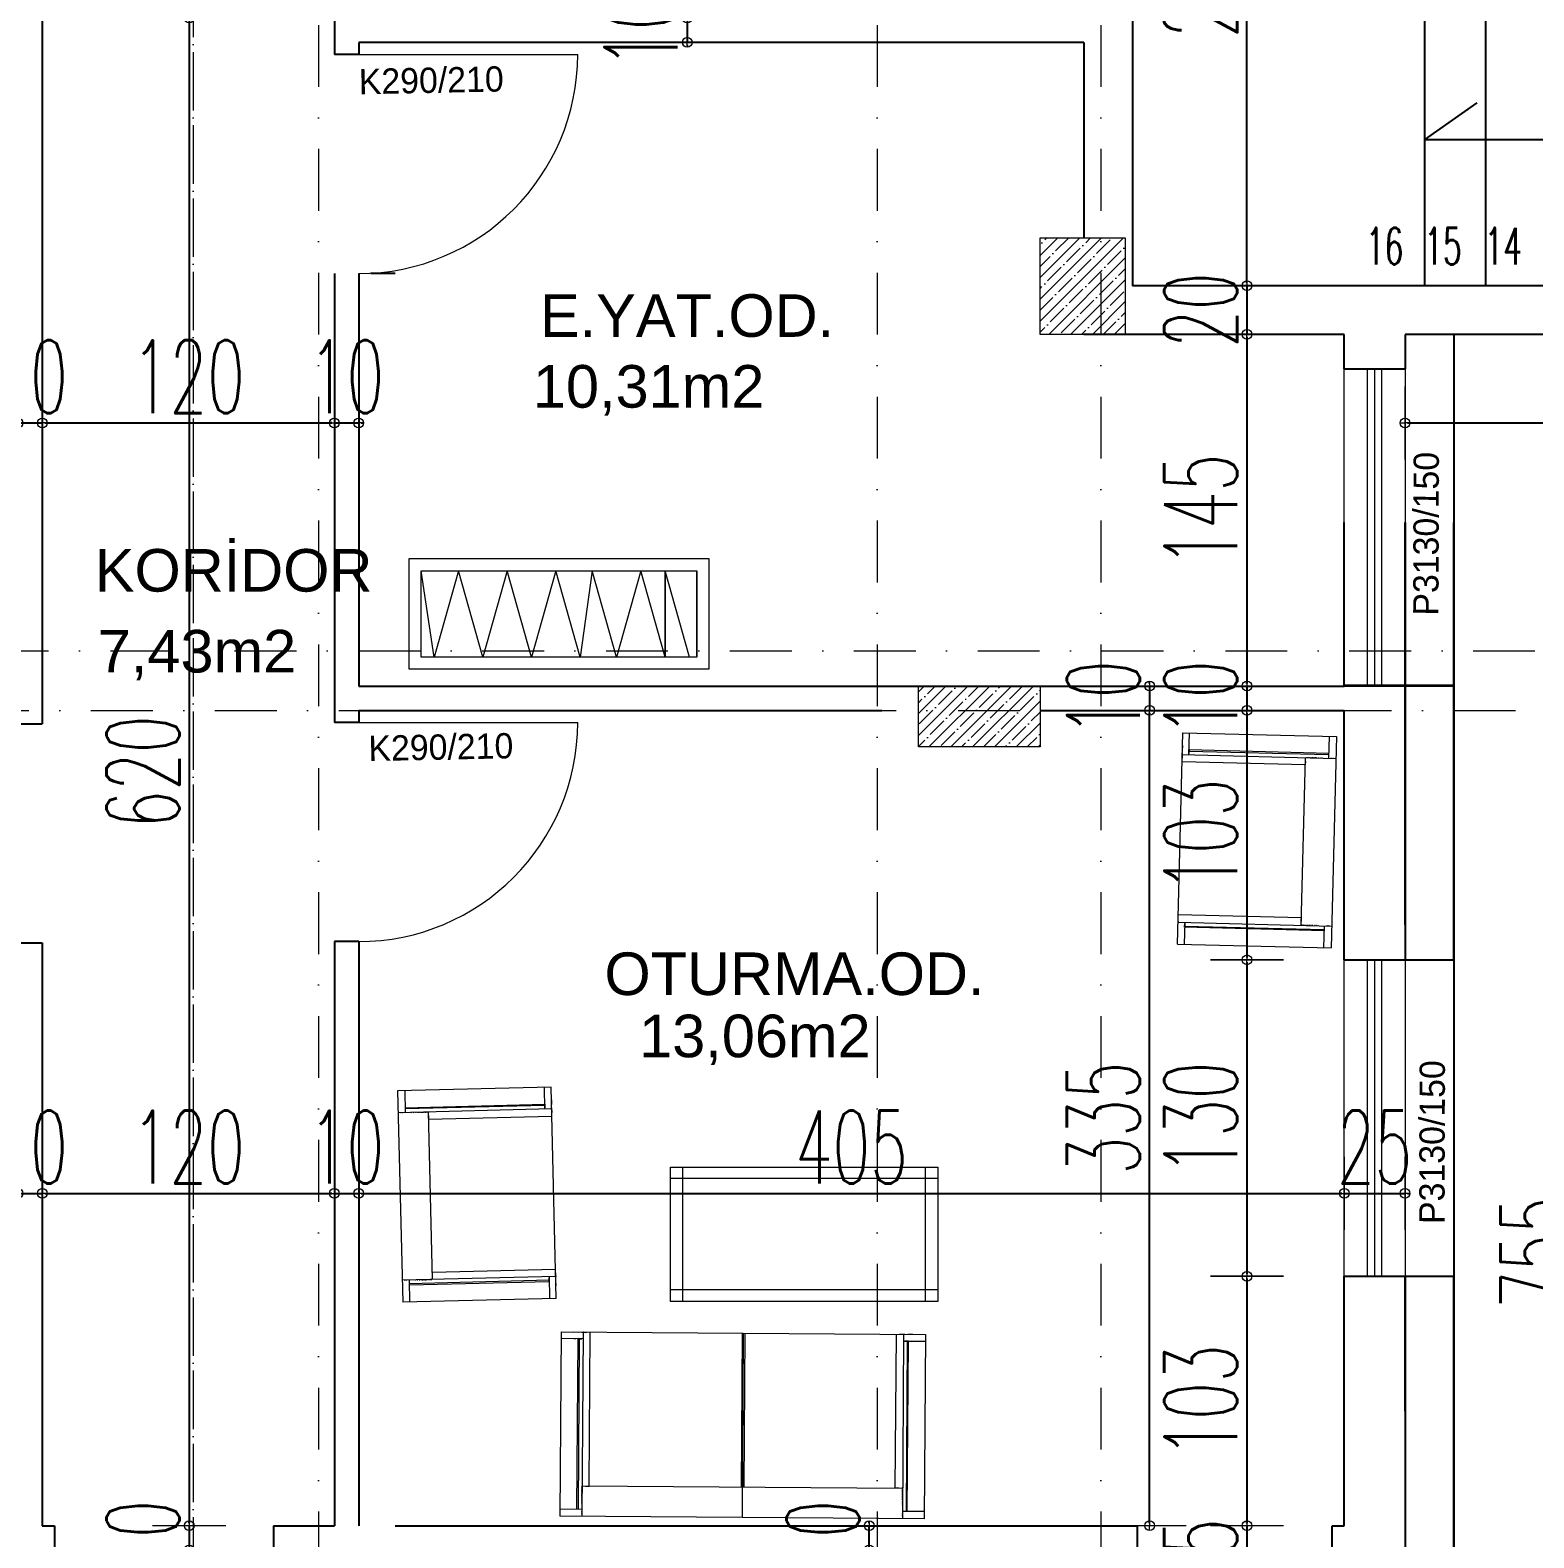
# Model space of a CAD drawing. Header units: millimetres. Extents: x -16104 to 67872, y -88009 to 12107.
# Drawn here: x 30007 to 30625, y 9726 to 10345 of the extents above; entities that cross this region are included whole.
import ezdxf

# ---------------------------------------------------------------- set-up
doc = ezdxf.new("R2010")
doc.units = ezdxf.units.MM
for name, pattern in [('ACAD_ISO04W100', [30, 24, -3, 0, -3]), ('ACAD_ISO07W100', [3, 0, -3]), ('DASHDOTX2', [50.8, 25.4, -12.7, 0, -12.7])]:
    doc.linetypes.add(name, pattern=pattern)
doc.layers.get('0').update_dxf_attribs({"color": 241})
for name, color, linetype, lineweight in [('AKS', 1, 'ACAD_ISO07W100', 5), ('akslar', 144, 'Continuous', 20), ('bacas', 11, 'Continuous', 5), ('duvar', 123, 'Continuous', 25), ('emsal&kolon', 1, 'Continuous', 5), ('kapı', 3, 'Continuous', 5), ('kolon', 1, 'Continuous', 5), ('merdiven', 4, 'Continuous', 25), ('OLCU', 54, 'Continuous', 13), ('pencere', 5, 'Continuous', 5), ('POZ', 36, 'Continuous', 18), ('tefriş', 30, 'Continuous', 5), ('ÖLÇÜ', 252, 'Continuous', 20)]:
    doc.layers.add(name, color=color, linetype=linetype, lineweight=lineweight)
doc.styles.add('DIM', font='Txttw.shx', dxfattribs={"width": 0.6})
doc.styles.add('M2', font='stylu.ttf', dxfattribs={"height": 10})
doc.dimstyles.new('50', dxfattribs={"dimscale": 0, "dimtxt": 30, "dimasz": 1, "dimexe": 0, "dimexo": 2, "dimgap": 4, "dimtad": 1, "dimdec": 0, "dimzin": 0, "dimdsep": 46, "dimtxsty": 'DIM', "dimblk1": 'DOT', "dimblk2": 'DOT', "dimsah": 1, "dimcen": 1.5, "dimdle": 3, "dimse1": 1, "dimse2": 1, "dimclrd": 256, "dimclre": 9, "dimclrt": 256, "dimadec": 0, "dimazin": 0, "dimtfac": 0.24, "dimtdec": 0, "dimtix": 1, "dimtmove": 2, "dimatfit": 3, "dimldrblk": 'DOT', "dimfxl": 0, "dimtolj": 1, "dimtzin": 15, "dimarcsym": 0})

# ---------------------------------------------------------------- blocks, each defined once
blk = doc.blocks.new('NEWBLOCK4')
at = {"layer": 'bacas'}
for p, q in [((-0.8505, 0.5894), (-0.8505, 2.0869)), ((-0.093, 2.0869), (-0.8505, 2.0869)), ((-0.8205, 2.0869), (-0.8205, 1.9969)), ((-0.1205, 1.9969), (-0.1205, 2.0869)), ((-0.093, 2.0869), (-0.093, 0.5894)), ((-0.093, 1.9969), (-0.8505, 1.9969)), ((-0.8405, 1.9969), (-0.838, 1.9969)), ((-0.833, 1.9969), (-0.8305, 1.9969)), ((-0.8205, 2.0169), (-0.1205, 2.0169)), ((-0.1205, 2.0119), (-0.8205, 2.0119)), ((-0.7955, 1.9969), (-0.793, 1.9969)), ((-0.788, 1.9969), (-0.7855, 1.9969)), ((-0.7805, 1.9969), (-0.778, 1.9969)), ((-0.773, 1.9969), (-0.7705, 1.9969)), ((-0.768, 1.9969), (-0.763, 1.9969)), ((-0.7605, 1.9969), (-0.758, 1.9969)), ((-0.7555, 1.9969), (-0.753, 1.9969)), ((-0.7505, 1.9969), (-0.748, 1.9969)), ((-0.7455, 1.9969), (-0.743, 1.9969)), ((-0.7405, 1.9969), (-0.738, 1.9969)), ((-0.7355, 1.9969), (-0.733, 1.9969)), ((-0.7305, 1.9969), (-0.728, 1.9969)), ((-0.7255, 1.9969), (-0.7255, 0.6794)), ((-0.7255, 1.9969), (-0.7255, 1.9944)), ((-0.1205, 2.0269), (-0.1205, 2.0344)), ((-0.1205, 2.0169), (-0.1205, 2.0019)), ((-0.1205, 2.0144), (-0.1205, 2.0119)), ((-0.093, 2.0344), (-0.093, 2.0144)), ((-0.093, 2.0019), (-0.093, 1.9819)), ((-0.093, 1.9944), (-0.093, 1.9969)), ((-0.7255, 1.9819), (-0.7255, 1.9669)), ((-0.7255, 1.9669), (-0.093, 1.9669)), ((-0.8505, 1.3369), (-0.093, 1.3369)), ((-0.093, 1.3425), (-0.7255, 1.3425)), ((-0.093, 1.3319), (-0.7255, 1.3319)), ((-0.7255, 0.6944), (-0.7255, 0.7094)), ((-0.7255, 0.7094), (-0.093, 0.7094)), ((-0.7255, 0.6794), (-0.7255, 0.6819)), ((-0.093, 0.6744), (-0.093, 0.6944)), ((-0.093, 0.6819), (-0.093, 0.6794)), ((-0.093, 0.6794), (-0.8505, 0.6794)), ((-0.8405, 0.6794), (-0.838, 0.6794)), ((-0.833, 0.6794), (-0.8305, 0.6794)), ((-0.8205, 0.5894), (-0.8205, 0.6794)), ((-0.1205, 0.6644), (-0.8205, 0.6644)), ((-0.8205, 0.6594), (-0.1205, 0.6594)), ((-0.7955, 0.6794), (-0.793, 0.6794)), ((-0.788, 0.6794), (-0.7855, 0.6794)), ((-0.7805, 0.6794), (-0.778, 0.6794)), ((-0.773, 0.6794), (-0.7705, 0.6794)), ((-0.768, 0.6794), (-0.763, 0.6794)), ((-0.7605, 0.6794), (-0.758, 0.6794)), ((-0.7555, 0.6794), (-0.753, 0.6794)), ((-0.7505, 0.6794), (-0.748, 0.6794)), ((-0.7455, 0.6794), (-0.743, 0.6794)), ((-0.7405, 0.6794), (-0.738, 0.6794)), ((-0.7355, 0.6794), (-0.733, 0.6794)), ((-0.7305, 0.6794), (-0.728, 0.6794)), ((-0.1205, 0.6794), (-0.1205, 0.5894)), ((-0.1205, 0.6594), (-0.1205, 0.6744)), ((-0.1205, 0.6619), (-0.1205, 0.6644)), ((-0.1205, 0.6494), (-0.1205, 0.6419)), ((-0.093, 0.6419), (-0.093, 0.6619)), ((-0.093, 0.5894), (-0.8505, 0.5894))]:
    blk.add_line(p, q, dxfattribs=at)
blk = doc.blocks.new('NEWBLOCK5')
at = {"layer": 'bacas'}
for p, q in [((1.4704, -0.1965), (0.3729, -0.1965)), ((0.3729, -0.1965), (0.3729, -0.749)), ((0.3729, -0.2465), (1.4704, -0.2465)), ((0.4229, -0.1965), (0.4229, -0.749)), ((1.4204, -0.1965), (1.4204, -0.749)), ((1.4704, -0.749), (1.4704, -0.1965)), ((1.4704, -0.7015), (0.3729, -0.7015)), ((0.3729, -0.749), (1.4704, -0.749))]:
    blk.add_line(p, q, dxfattribs=at)
blk = doc.blocks.new('tekli.')
at = {"layer": 'bacas'}
for p, q in [((43.44, 0), (-43.44, 0)), ((-43.44, 0), (-43.44, -63.16)), ((-38.19, 0), (-36.19, 0)), ((-34.94, 0), (-32.94, 0)), ((-34.19, 0), (-34.44, 0)), ((-34.44, 0), (-34.44, -63.16)), ((-31.44, -50.66), (-31.44, 0)), ((31.44, -50.66), (31.44, 0)), ((34.94, 0), (32.94, 0)), ((34.19, 0), (34.44, 0)), ((34.44, 0), (34.44, -63.16)), ((38.19, 0), (36.19, 0)), ((43.44, 0), (43.44, -63.16)), ((-34.44, -2.75), (-43.44, -2.75)), ((-37.44, -2.75), (-38.19, -2.75)), ((-36.44, -60.16), (-36.44, -2.75)), ((-36.44, -2.75), (-34.94, -2.75)), ((-36.19, -2.75), (-35.94, -2.75)), ((-35.94, -2.75), (-35.94, -60.16)), ((34.44, -2.75), (43.44, -2.75)), ((36.44, -2.75), (34.94, -2.75)), ((35.94, -2.75), (35.94, -60.16)), ((36.19, -2.75), (35.94, -2.75)), ((36.44, -60.16), (36.44, -2.75)), ((37.44, -2.75), (38.19, -2.75)), ((34.44, -50.66), (-34.44, -50.66)), ((-34.44, -50.66), (-34.19, -50.66)), ((-34.44, -51.16), (-34.44, -50.91)), ((-34.44, -51.66), (-34.44, -51.41)), ((-34.44, -52.16), (-34.44, -51.91)), ((-34.44, -52.66), (-34.44, -52.41)), ((-34.44, -53.16), (-34.44, -52.91)), ((-34.44, -53.66), (-34.44, -53.41)), ((-34.44, -54.16), (-34.44, -53.91)), ((-34.44, -54.91), (-34.44, -54.41)), ((-34.44, -55.41), (-34.44, -55.16)), ((-32.94, -50.66), (-31.44, -50.66)), ((32.94, -50.66), (31.44, -50.66)), ((34.44, -50.66), (34.19, -50.66)), ((34.44, -51.16), (34.44, -50.91)), ((34.44, -51.66), (34.44, -51.41)), ((34.44, -52.16), (34.44, -51.91)), ((34.44, -52.66), (34.44, -52.41)), ((34.44, -53.16), (34.44, -52.91)), ((34.44, -53.66), (34.44, -53.41)), ((34.44, -54.16), (34.44, -53.91)), ((34.44, -54.91), (34.44, -54.41)), ((34.44, -55.41), (34.44, -55.16)), ((-43.44, -60.16), (-34.44, -60.16)), ((-34.44, -56.16), (-34.44, -55.91)), ((-34.44, -56.91), (-34.44, -56.66)), ((-34.44, -57.66), (-34.44, -57.41)), ((-34.44, -61.41), (-34.44, -61.16)), ((-34.44, -62.16), (-34.44, -61.91)), ((34.44, -56.16), (34.44, -55.91)), ((34.44, -56.91), (34.44, -56.66)), ((34.44, -57.66), (34.44, -57.41)), ((43.44, -60.16), (34.44, -60.16)), ((34.44, -61.41), (34.44, -61.16)), ((34.44, -62.16), (34.44, -61.91)), ((-43.44, -63.16), (43.44, -63.16))]:
    blk.add_line(p, q, dxfattribs=at)
blk = doc.blocks.new('cv')
at = {"layer": 'tefriş', "linetype": 'ByBlock'}
for p, q in [((-13586.28, -26708.58), (-13586.28, -26744.07)), ((-13573.28, -26708.58), (-13573.28, -26744.07))]:
    blk.add_line(p, q, dxfattribs=at)
for points in [[(-13591.28, -26703.58), (-13468.02, -26703.58), (-13468.02, -26749.07), (-13591.28, -26749.07)], [(-13586.28, -26708.58), (-13473.02, -26708.58), (-13473.02, -26744.07), (-13586.28, -26744.07)]]:
    blk.add_lwpolyline(points, close=True, dxfattribs=at)
blk.add_lwpolyline([(-13583.28, -26708.58), (-13573.28, -26744.07), (-13573.28, -26708.58), (-13563.28, -26744.07), (-13553.28, -26708.58), (-13543.28, -26744.07), (-13538.28, -26708.58), (-13528.28, -26744.07), (-13518.28, -26708.58), (-13508.28, -26744.07), (-13498.28, -26708.58), (-13488.28, -26744.07), (-13478.28, -26708.58), (-13473.02, -26744.07)], dxfattribs=at)
blk = doc.blocks.new('DOT')
for p, q in [((0, 15), (0, -15)), ((-2, 0), (0, 0)), ((2, 0), (0, 0))]:
    blk.add_line(p, q)
blk.add_circle((0, 0), 2)
blk = doc.blocks.new('*D2104')
at = {"layer": 'Defpoints', "color": 0, "transparency": 16777216}
for p in [(30001.93, 10183.66), (30011.93, 10183.66), (30011.93, 10183.66)]:
    blk.add_point(p, dxfattribs=at)
at = {"layer": 'OLCU', "lineweight": -2, "transparency": 16777216}
for p, q in [((30000.93, 10183.66), (29999.93, 10183.66)), ((30001.93, 10183.66), (30011.93, 10183.66)), ((30012.93, 10183.66), (30013.93, 10183.66))]:
    blk.add_line(p, q, dxfattribs=at)
blk.add_blockref('DOT', (30001.93, 10183.66), dxfattribs=at)
at = {"layer": 'OLCU', "lineweight": -2, "transparency": 16777216, "rotation": 180}
blk.add_blockref('DOT', (30011.93, 10183.66), dxfattribs=at)
at = {"layer": 'OLCU', "transparency": 16777216, "insert": (30006.93, 10202.66), "char_height": 30, "attachment_point": 5, "style": 'DIM'}
blk.add_mtext('\\A1;10', dxfattribs=at)
blk = doc.blocks.new('*D2105')
at = {"layer": 'Defpoints', "color": 0, "transparency": 16777216}
for p in [(30011.93, 10183.66), (30131.93, 10183.66), (30131.93, 10183.66)]:
    blk.add_point(p, dxfattribs=at)
at = {"layer": 'OLCU', "lineweight": -2, "transparency": 16777216}
blk.add_line((30012.93, 10183.66), (30130.93, 10183.66), dxfattribs=at)
at = {"layer": 'OLCU', "lineweight": -2, "transparency": 16777216, "rotation": 180}
blk.add_blockref('DOT', (30011.93, 10183.66), dxfattribs=at)
at = {"layer": 'OLCU', "lineweight": -2, "transparency": 16777216}
blk.add_blockref('DOT', (30131.93, 10183.66), dxfattribs=at)
at = {"layer": 'OLCU', "transparency": 16777216, "insert": (30071.93, 10202.66), "char_height": 30, "attachment_point": 5, "style": 'DIM'}
blk.add_mtext('\\A1;120', dxfattribs=at)
blk = doc.blocks.new('*D2106')
at = {"layer": 'Defpoints', "color": 0, "transparency": 16777216}
for p in [(30131.93, 10183.66), (30141.93, 10183.66), (30141.93, 10183.66)]:
    blk.add_point(p, dxfattribs=at)
at = {"layer": 'OLCU', "lineweight": -2, "transparency": 16777216}
for p, q in [((30130.93, 10183.66), (30129.93, 10183.66)), ((30131.93, 10183.66), (30141.93, 10183.66)), ((30142.93, 10183.66), (30143.93, 10183.66))]:
    blk.add_line(p, q, dxfattribs=at)
blk.add_blockref('DOT', (30131.93, 10183.66), dxfattribs=at)
at = {"layer": 'OLCU', "lineweight": -2, "transparency": 16777216, "rotation": 180}
blk.add_blockref('DOT', (30141.93, 10183.66), dxfattribs=at)
at = {"layer": 'OLCU', "transparency": 16777216, "insert": (30136.93, 10202.66), "char_height": 30, "attachment_point": 5, "style": 'DIM'}
blk.add_mtext('\\A1;10', dxfattribs=at)
blk = doc.blocks.new('*D2109')
at = {"layer": 'Defpoints', "color": 0, "transparency": 16777216}
for p in [(30001.93, 9867.08), (30011.93, 9867.08), (30011.93, 9867.08)]:
    blk.add_point(p, dxfattribs=at)
at = {"layer": 'OLCU', "lineweight": -2, "transparency": 16777216}
for p, q in [((30000.93, 9867.08), (29999.93, 9867.08)), ((30001.93, 9867.08), (30011.93, 9867.08)), ((30012.93, 9867.08), (30013.93, 9867.08))]:
    blk.add_line(p, q, dxfattribs=at)
blk.add_blockref('DOT', (30001.93, 9867.08), dxfattribs=at)
at = {"layer": 'OLCU', "lineweight": -2, "transparency": 16777216, "rotation": 180}
blk.add_blockref('DOT', (30011.93, 9867.08), dxfattribs=at)
at = {"layer": 'OLCU', "transparency": 16777216, "insert": (30006.93, 9886.08), "char_height": 30, "attachment_point": 5, "style": 'DIM'}
blk.add_mtext('\\A1;10', dxfattribs=at)
blk = doc.blocks.new('*D2110')
at = {"layer": 'Defpoints', "color": 0, "transparency": 16777216}
for p in [(30011.93, 9867.08), (30131.93, 9867.08), (30131.93, 9867.08)]:
    blk.add_point(p, dxfattribs=at)
at = {"layer": 'OLCU', "lineweight": -2, "transparency": 16777216}
blk.add_line((30012.93, 9867.08), (30130.93, 9867.08), dxfattribs=at)
at = {"layer": 'OLCU', "lineweight": -2, "transparency": 16777216, "rotation": 180}
blk.add_blockref('DOT', (30011.93, 9867.08), dxfattribs=at)
at = {"layer": 'OLCU', "lineweight": -2, "transparency": 16777216}
blk.add_blockref('DOT', (30131.93, 9867.08), dxfattribs=at)
at = {"layer": 'OLCU', "transparency": 16777216, "insert": (30071.93, 9886.08), "char_height": 30, "attachment_point": 5, "style": 'DIM'}
blk.add_mtext('\\A1;120', dxfattribs=at)
blk = doc.blocks.new('*D2111')
at = {"layer": 'Defpoints', "color": 0, "transparency": 16777216}
for p in [(30131.93, 9867.08), (30141.93, 9867.08), (30141.93, 9867.08)]:
    blk.add_point(p, dxfattribs=at)
at = {"layer": 'OLCU', "lineweight": -2, "transparency": 16777216}
for p, q in [((30130.93, 9867.08), (30129.93, 9867.08)), ((30131.93, 9867.08), (30141.93, 9867.08)), ((30142.93, 9867.08), (30143.93, 9867.08))]:
    blk.add_line(p, q, dxfattribs=at)
blk.add_blockref('DOT', (30131.93, 9867.08), dxfattribs=at)
at = {"layer": 'OLCU', "lineweight": -2, "transparency": 16777216, "rotation": 180}
blk.add_blockref('DOT', (30141.93, 9867.08), dxfattribs=at)
at = {"layer": 'OLCU', "transparency": 16777216, "insert": (30136.93, 9886.08), "char_height": 30, "attachment_point": 5, "style": 'DIM'}
blk.add_mtext('\\A1;10', dxfattribs=at)
blk = doc.blocks.new('*D2112')
at = {"layer": 'Defpoints', "color": 0, "transparency": 16777216}
for p in [(30141.93, 9867.08), (30546.93, 9867.08), (30546.93, 9867.08)]:
    blk.add_point(p, dxfattribs=at)
at = {"layer": 'OLCU', "lineweight": -2, "transparency": 16777216}
blk.add_line((30142.93, 9867.08), (30545.93, 9867.08), dxfattribs=at)
at = {"layer": 'OLCU', "lineweight": -2, "transparency": 16777216, "rotation": 180}
blk.add_blockref('DOT', (30141.93, 9867.08), dxfattribs=at)
at = {"layer": 'OLCU', "lineweight": -2, "transparency": 16777216}
blk.add_blockref('DOT', (30546.93, 9867.08), dxfattribs=at)
at = {"layer": 'OLCU', "transparency": 16777216, "insert": (30344.43, 9886.08), "char_height": 30, "attachment_point": 5, "style": 'DIM'}
blk.add_mtext('\\A1;405', dxfattribs=at)
blk = doc.blocks.new('*D2113')
at = {"layer": 'Defpoints', "color": 0, "transparency": 16777216}
for p in [(30546.93, 9867.08), (30571.93, 9867.08), (30571.93, 9867.08)]:
    blk.add_point(p, dxfattribs=at)
at = {"layer": 'OLCU', "lineweight": -2, "transparency": 16777216}
for p, q in [((30545.93, 9867.08), (30544.93, 9867.08)), ((30546.93, 9867.08), (30571.93, 9867.08)), ((30572.93, 9867.08), (30573.93, 9867.08))]:
    blk.add_line(p, q, dxfattribs=at)
blk.add_blockref('DOT', (30546.93, 9867.08), dxfattribs=at)
at = {"layer": 'OLCU', "lineweight": -2, "transparency": 16777216, "rotation": 180}
blk.add_blockref('DOT', (30571.93, 9867.08), dxfattribs=at)
at = {"layer": 'OLCU', "transparency": 16777216, "insert": (30559.43, 9886.08), "char_height": 30, "attachment_point": 5, "style": 'DIM'}
blk.add_mtext('\\A1;25', dxfattribs=at)
blk = doc.blocks.new('*D2128')
at = {"layer": 'Defpoints', "color": 0, "transparency": 16777216}
for p in [(30506.93, 10220.04), (30506.93, 10075.54), (30506.93, 10075.54)]:
    blk.add_point(p, dxfattribs=at)
at = {"layer": 'OLCU', "lineweight": -2, "transparency": 16777216}
blk.add_line((30506.93, 10219.04), (30506.93, 10076.54), dxfattribs=at)
for p, rotation in [((30506.93, 10220.04), 90), ((30506.93, 10075.54), 270)]:
    blk.add_blockref('DOT', p, dxfattribs=dict(at, rotation=rotation))
at = {"layer": 'OLCU', "transparency": 16777216, "insert": (30487.93, 10147.79), "char_height": 30, "attachment_point": 5, "rotation": 90, "style": 'DIM'}
blk.add_mtext('\\A1;145', dxfattribs=at)
blk = doc.blocks.new('*D2129')
at = {"layer": 'Defpoints', "color": 0, "transparency": 16777216}
for p in [(30506.93, 10075.54), (30506.93, 10065.54), (30506.93, 10065.54)]:
    blk.add_point(p, dxfattribs=at)
at = {"layer": 'OLCU', "lineweight": -2, "transparency": 16777216}
for p, q in [((30506.93, 10076.54), (30506.93, 10077.54)), ((30506.93, 10075.54), (30506.93, 10065.54)), ((30506.93, 10064.54), (30506.93, 10063.54))]:
    blk.add_line(p, q, dxfattribs=at)
for p, rotation in [((30506.93, 10075.54), 270), ((30506.93, 10065.54), 90)]:
    blk.add_blockref('DOT', p, dxfattribs=dict(at, rotation=rotation))
at = {"layer": 'OLCU', "transparency": 16777216, "insert": (30487.93, 10070.54), "char_height": 30, "attachment_point": 5, "rotation": 90, "style": 'DIM'}
blk.add_mtext('\\A1;10', dxfattribs=at)
blk = doc.blocks.new('*D2391')
at = {"layer": 'Defpoints', "color": 0, "transparency": 16777216}
for p in [(30546.93, 10065.54), (30506.93, 9963.04), (30546.93, 9963.04)]:
    blk.add_point(p, dxfattribs=at)
at = {"layer": 'OLCU', "lineweight": -2, "transparency": 16777216}
blk.add_line((30506.93, 10064.54), (30506.93, 9964.04), dxfattribs=at)
for p, rotation in [((30506.93, 10065.54), 90), ((30506.93, 9963.04), 270)]:
    blk.add_blockref('DOT', p, dxfattribs=dict(at, rotation=rotation))
at = {"layer": 'OLCU', "transparency": 16777216, "insert": (30487.93, 10014.29), "char_height": 30, "attachment_point": 5, "rotation": 90, "style": 'DIM'}
blk.add_mtext('\\A1;103', dxfattribs=at)
blk = doc.blocks.new('*D2392')
at = {"layer": 'Defpoints', "color": 0, "transparency": 16777216}
for p in [(30546.93, 9963.04), (30506.93, 9833.04), (30546.93, 9833.04)]:
    blk.add_point(p, dxfattribs=at)
at = {"layer": 'OLCU', "lineweight": -2, "transparency": 16777216}
blk.add_line((30506.93, 9962.04), (30506.93, 9834.04), dxfattribs=at)
for p, rotation in [((30506.93, 9963.04), 90), ((30506.93, 9833.04), 270)]:
    blk.add_blockref('DOT', p, dxfattribs=dict(at, rotation=rotation))
at = {"layer": 'OLCU', "transparency": 16777216, "insert": (30487.93, 9898.04), "char_height": 30, "attachment_point": 5, "rotation": 90, "style": 'DIM'}
blk.add_mtext('\\A1;130', dxfattribs=at)
blk = doc.blocks.new('*D2393')
at = {"layer": 'Defpoints', "color": 0, "transparency": 16777216}
for p in [(30546.93, 9833.04), (30506.93, 9730.54), (30546.93, 9730.54)]:
    blk.add_point(p, dxfattribs=at)
at = {"layer": 'OLCU', "lineweight": -2, "transparency": 16777216}
blk.add_line((30506.93, 9832.04), (30506.93, 9731.54), dxfattribs=at)
for p, rotation in [((30506.93, 9833.04), 90), ((30506.93, 9730.54), 270)]:
    blk.add_blockref('DOT', p, dxfattribs=dict(at, rotation=rotation))
at = {"layer": 'OLCU', "transparency": 16777216, "insert": (30487.93, 9781.79), "char_height": 30, "attachment_point": 5, "rotation": 90, "style": 'DIM'}
blk.add_mtext('\\A1;103', dxfattribs=at)
blk = doc.blocks.new('*D2394')
at = {"layer": 'Defpoints', "color": 0, "transparency": 16777216}
for p in [(30541.93, 9730.54), (30506.93, 9705.54), (30541.93, 9705.54)]:
    blk.add_point(p, dxfattribs=at)
at = {"layer": 'OLCU', "lineweight": -2, "transparency": 16777216}
for p, q in [((30506.93, 9731.54), (30506.93, 9732.54)), ((30506.93, 9730.54), (30506.93, 9705.54)), ((30506.93, 9704.54), (30506.93, 9703.54))]:
    blk.add_line(p, q, dxfattribs=at)
for p, rotation in [((30506.93, 9730.54), 270), ((30506.93, 9705.54), 90)]:
    blk.add_blockref('DOT', p, dxfattribs=dict(at, rotation=rotation))
at = {"layer": 'OLCU', "transparency": 16777216, "insert": (30487.93, 9718.04), "char_height": 30, "attachment_point": 5, "rotation": 90, "style": 'DIM'}
blk.add_mtext('\\A1;25', dxfattribs=at)
blk = doc.blocks.new('*D2131')
at = {"layer": 'Defpoints', "color": 0, "transparency": 16777216}
for p in [(30466.93, 10075.54), (30466.93, 10065.54), (30466.93, 10065.54)]:
    blk.add_point(p, dxfattribs=at)
at = {"layer": 'OLCU', "lineweight": -2, "transparency": 16777216}
for p, q in [((30466.93, 10076.54), (30466.93, 10077.54)), ((30466.93, 10075.54), (30466.93, 10065.54)), ((30466.93, 10064.54), (30466.93, 10063.54))]:
    blk.add_line(p, q, dxfattribs=at)
for p, rotation in [((30466.93, 10075.54), 270), ((30466.93, 10065.54), 90)]:
    blk.add_blockref('DOT', p, dxfattribs=dict(at, rotation=rotation))
at = {"layer": 'OLCU', "transparency": 16777216, "insert": (30447.93, 10070.54), "char_height": 30, "attachment_point": 5, "rotation": 90, "style": 'DIM'}
blk.add_mtext('\\A1;10', dxfattribs=at)
blk = doc.blocks.new('*D2397')
at = {"layer": 'Defpoints', "color": 0, "transparency": 16777216}
for p in [(30461.71, 10065.54), (30466.93, 10065.54), (30461.93, 9730.54)]:
    blk.add_point(p, dxfattribs=at)
at = {"layer": 'OLCU', "lineweight": -2, "transparency": 16777216}
blk.add_line((30466.93, 9731.54), (30466.93, 10064.54), dxfattribs=at)
for p, rotation in [((30466.93, 10065.54), 90), ((30466.93, 9730.54), 270)]:
    blk.add_blockref('DOT', p, dxfattribs=dict(at, rotation=rotation))
at = {"layer": 'OLCU', "transparency": 16777216, "insert": (30447.93, 9898.04), "char_height": 30, "attachment_point": 5, "rotation": 90, "style": 'DIM'}
blk.add_mtext('\\A1;335', dxfattribs=at)
blk = doc.blocks.new('*D2133')
at = {"layer": 'Defpoints', "color": 0, "transparency": 16777216}
for p in [(30320.41, 10350.04), (30276.93, 10340.04), (30320.41, 10340.04)]:
    blk.add_point(p, dxfattribs=at)
at = {"layer": 'OLCU', "lineweight": -2, "transparency": 16777216}
for p, q in [((30276.93, 10351.04), (30276.93, 10352.04)), ((30276.93, 10350.04), (30276.93, 10340.04)), ((30276.93, 10339.04), (30276.93, 10338.04))]:
    blk.add_line(p, q, dxfattribs=at)
for p, rotation in [((30276.93, 10350.04), 270), ((30276.93, 10340.04), 90)]:
    blk.add_blockref('DOT', p, dxfattribs=dict(at, rotation=rotation))
at = {"layer": 'OLCU', "transparency": 16777216, "insert": (30257.93, 10345.04), "char_height": 30, "attachment_point": 5, "rotation": 90, "style": 'DIM'}
blk.add_mtext('\\A1;10', dxfattribs=at)
blk = doc.blocks.new('*D2135')
at = {"layer": 'Defpoints', "color": 0, "transparency": 16777216}
for p in [(30351.71, 9730.54), (30351.71, 9730.54), (30351.71, 9720.54)]:
    blk.add_point(p, dxfattribs=at)
at = {"layer": 'OLCU', "lineweight": -2, "transparency": 16777216}
for p, q in [((30351.71, 9731.54), (30351.71, 9732.54)), ((30351.71, 9720.54), (30351.71, 9730.54)), ((30351.71, 9719.54), (30351.71, 9718.54))]:
    blk.add_line(p, q, dxfattribs=at)
for p, rotation in [((30351.71, 9730.54), 270), ((30351.71, 9720.54), 90)]:
    blk.add_blockref('DOT', p, dxfattribs=dict(at, rotation=rotation))
at = {"layer": 'OLCU', "transparency": 16777216, "insert": (30332.71, 9725.54), "char_height": 30, "attachment_point": 5, "rotation": 90, "style": 'DIM'}
blk.add_mtext('\\A1;10', dxfattribs=at)
blk = doc.blocks.new('*D2137')
at = {"layer": 'Defpoints', "color": 0, "transparency": 16777216}
for p in [(30041.93, 10350.04), (30041.93, 9730.54), (30072.29, 9730.54)]:
    blk.add_point(p, dxfattribs=at)
at = {"layer": 'OLCU', "lineweight": -2, "transparency": 16777216}
blk.add_line((30072.29, 10349.04), (30072.29, 9731.54), dxfattribs=at)
for p, rotation in [((30072.29, 10350.04), 90), ((30072.29, 9730.54), 270)]:
    blk.add_blockref('DOT', p, dxfattribs=dict(at, rotation=rotation))
at = {"layer": 'OLCU', "transparency": 16777216, "insert": (30053.29, 10040.29), "char_height": 30, "attachment_point": 5, "rotation": 90, "style": 'DIM'}
blk.add_mtext('\\A1;620', dxfattribs=at)
blk = doc.blocks.new('*D2138')
at = {"layer": 'Defpoints', "color": 0, "transparency": 16777216}
for p in [(30046.93, 9730.54), (30046.93, 9720.54), (30072.27, 9720.54)]:
    blk.add_point(p, dxfattribs=at)
at = {"layer": 'OLCU', "lineweight": -2, "transparency": 16777216}
for p, q in [((30072.27, 9731.54), (30072.27, 9732.54)), ((30072.27, 9730.54), (30072.27, 9720.54)), ((30072.27, 9719.54), (30072.27, 9718.54))]:
    blk.add_line(p, q, dxfattribs=at)
for p, rotation in [((30072.27, 9730.54), 270), ((30072.27, 9720.54), 90)]:
    blk.add_blockref('DOT', p, dxfattribs=dict(at, rotation=rotation))
at = {"layer": 'OLCU', "transparency": 16777216, "insert": (30053.27, 9725.54), "char_height": 30, "attachment_point": 5, "rotation": 90, "style": 'DIM'}
blk.add_mtext('\\A1;10', dxfattribs=at)
blk = doc.blocks.new('*D2311')
at = {"layer": 'Defpoints', "color": 0, "transparency": 16777216}
for p in [(30506.93, 10490.04), (30506.93, 10490.04), (30506.93, 10240.04)]:
    blk.add_point(p, dxfattribs=at)
at = {"layer": 'OLCU', "lineweight": -2, "transparency": 16777216}
blk.add_line((30506.93, 10241.04), (30506.93, 10489.04), dxfattribs=at)
for p, rotation in [((30506.93, 10490.04), 90), ((30506.93, 10240.04), 270)]:
    blk.add_blockref('DOT', p, dxfattribs=dict(at, rotation=rotation))
at = {"layer": 'OLCU', "transparency": 16777216, "insert": (30487.93, 10365.04), "char_height": 30, "attachment_point": 5, "rotation": 90, "style": 'DIM'}
blk.add_mtext('\\A1;250', dxfattribs=at)
blk = doc.blocks.new('*D2423')
at = {"layer": 'Defpoints', "color": 0, "transparency": 16777216}
for p in [(30571.93, 10220.04), (30894.93, 10220.04), (30894.93, 10183.66)]:
    blk.add_point(p, dxfattribs=at)
at = {"layer": 'OLCU', "lineweight": -2, "transparency": 16777216}
blk.add_line((30572.93, 10183.66), (30893.93, 10183.66), dxfattribs=at)
at = {"layer": 'OLCU', "lineweight": -2, "transparency": 16777216, "rotation": 180}
blk.add_blockref('DOT', (30571.93, 10183.66), dxfattribs=at)
at = {"layer": 'OLCU', "lineweight": -2, "transparency": 16777216}
blk.add_blockref('DOT', (30894.93, 10183.66), dxfattribs=at)
at = {"layer": 'OLCU', "transparency": 16777216, "insert": (30733.43, 10202.66), "char_height": 30, "attachment_point": 5, "style": 'DIM'}
blk.add_mtext('\\A1;323', dxfattribs=at)
blk = doc.blocks.new('*D2421')
at = {"layer": 'Defpoints', "color": 0, "transparency": 16777216}
for p in [(30571.93, 10220.04), (30645.2, 10220.04), (30571.93, 9465.54)]:
    blk.add_point(p, dxfattribs=at)
at = {"layer": 'OLCU', "lineweight": -2, "transparency": 16777216}
blk.add_line((30645.2, 9466.54), (30645.2, 10219.04), dxfattribs=at)
for p, rotation in [((30645.2, 10220.04), 90), ((30645.2, 9465.54), 270)]:
    blk.add_blockref('DOT', p, dxfattribs=dict(at, rotation=rotation))
at = {"layer": 'OLCU', "transparency": 16777216, "insert": (30626.2, 9842.79), "char_height": 30, "attachment_point": 5, "rotation": 90, "style": 'DIM'}
blk.add_mtext('\\A1;755', dxfattribs=at)
blk = doc.blocks.new('*D3980')
at = {"layer": 'Defpoints', "color": 0, "transparency": 16777216}
for p in [(30506.93, 10240.04), (30506.93, 10220.04), (30506.93, 10220.04)]:
    blk.add_point(p, dxfattribs=at)
at = {"layer": 'OLCU', "lineweight": -2, "transparency": 16777216}
for p, q in [((30506.93, 10241.04), (30506.93, 10242.04)), ((30506.93, 10240.04), (30506.93, 10220.04)), ((30506.93, 10219.04), (30506.93, 10218.04))]:
    blk.add_line(p, q, dxfattribs=at)
for p, rotation in [((30506.93, 10240.04), 270), ((30506.93, 10220.04), 90)]:
    blk.add_blockref('DOT', p, dxfattribs=dict(at, rotation=rotation))
at = {"layer": 'OLCU', "transparency": 16777216, "insert": (30487.93, 10230.04), "char_height": 30, "attachment_point": 5, "rotation": 90, "style": 'DIM'}
blk.add_mtext('\\A1;20', dxfattribs=at)

msp = doc.modelspace()

# ---------------------------------------------------------------- hatches: boundary and pattern name
at = {"layer": 'kolon'}
h = msp.add_hatch(dxfattribs=at)
h.set_pattern_fill('ANSI35,_O', color=256)
h.set_pattern_definition([(45, (21615.3316, 1e-10), (-4.490128, 4.490128), []), (45, (21619.822, 1e-10), (-4.490128, 4.490128), [7.9375, -1.5875, 0, -1.5875])])
h.paths.add_polyline_path([(30424.93, 10220.04), (30446.93, 10220.04), (30446.93, 10240.04), (30446.93, 10259.74), (30424.93, 10259.74)])
h.paths.add_polyline_path([(30424.93, 10259.74), (30421.93, 10259.74), (30421.93, 10220.04), (30424.93, 10220.04)])
h.paths.add_polyline_path([(30446.93, 10220.04), (30456.93, 10220.04), (30456.93, 10240.04), (30456.93, 10259.74), (30446.93, 10259.74)])
h = msp.add_hatch(dxfattribs=at)
h.set_pattern_fill('ANSI35,_O', color=256)
h.set_pattern_definition([(45, (24963.91, 6128.949), (-4.490128, 4.490128), []), (45, (24968.4, 6128.949), (-4.490128, 4.490128), [7.9375, -1.5875, 0, -1.5875])])
h.paths.add_polyline_path([(30421.93, 10050.54), (30421.93, 10075.54), (30371.93, 10075.54), (30371.93, 10050.54)])

# ---------------------------------------------------------------- linework, layer by layer
msp.add_line((30546.93, 10205.88), (30571.93, 10205.88))
at = {"layer": 'AKS', "color": 1, "linetype": 'ACAD_ISO04W100'}
msp.add_line((30073.9, 11690.54), (30073.9, 9368.1), dxfattribs=at)
at = {"layer": 'akslar', "linetype": 'DASHDOTX2'}
for p, q in [((30125.43, 11925.04), (30125.43, 9115.54)), ((30354.93, 11925.04), (30354.93, 9115.54)), ((30446.93, 11925.04), (30446.93, 9115.54)), ((28513.01, 10090.04), (31563.01, 10090.04)), ((28504.93, 10065.54), (31554.93, 10065.54))]:
    msp.add_line(p, q, dxfattribs=at)
at = {"layer": 'duvar'}
for p, q in [((30131.93, 10355.04), (30131.93, 10335.04)), ((30011.93, 10350.04), (30011.93, 10060.04)), ((30459.93, 10350.04), (30459.93, 10240.04)), ((30439.93, 10340.04), (30141.93, 10340.04)), ((30141.93, 10340.04), (30141.93, 10335.04)), ((30439.93, 10340.04), (30439.93, 10259.74)), ((30141.93, 10335.04), (30131.93, 10335.04)), ((30579.93, 10300.04), (30601.5, 10315.2)), ((30813.61, 10300.04), (30579.93, 10300.04)), ((30131.93, 10245.04), (30131.93, 10060.54)), ((30141.93, 10245.04), (30141.93, 10075.54)), ((30156.93, 10245.04), (30146.93, 10245.04)), ((30774.93, 10240.04), (30459.93, 10240.04)), ((30546.93, 10220.04), (30439.93, 10220.04)), ((30546.93, 10205.88), (30546.93, 10220.04)), ((30571.93, 10220.04), (30571.93, 10205.88)), ((30774.93, 10220.04), (30571.93, 10220.04)), ((30774.93, 10220.04), (30571.93, 10220.04)), ((30591.93, 10220.04), (30591.93, 9766.13)), ((30546.93, 10075.54), (30546.93, 10142.79)), ((30571.93, 10142.79), (30571.93, 9977.54)), ((30571.93, 9977.54), (30571.93, 10142.79)), ((30571.93, 10128.79), (30571.93, 10142.79)), ((30571.93, 10142.79), (30571.93, 10128.79)), ((30571.93, 10142.79), (30571.93, 9963.04)), ((30591.93, 9963.04), (30591.93, 10142.79)), ((30591.93, 10142.79), (30591.93, 9963.04)), ((30141.93, 10075.54), (30531.93, 10075.54)), ((30286.93, 10075.54), (30546.93, 10075.54)), ((30546.93, 10075.88), (30591.93, 10075.88)), ((30141.93, 10065.54), (30141.93, 10060.54)), ((30141.93, 10065.54), (30356.93, 10065.54)), ((30141.93, 10065.54), (30356.93, 10065.54)), ((30421.93, 10065.54), (30546.93, 10065.54)), ((30421.93, 10065.54), (30546.93, 10065.54)), ((30546.93, 9963.04), (30546.93, 10065.54)), ((30001.93, 10060.04), (30011.93, 10060.04)), ((30141.93, 10060.54), (30131.93, 10060.54)), ((30571.93, 9977.54), (30571.93, 9963.04)), ((30001.93, 9970.04), (30011.93, 9970.04)), ((30011.93, 9970.04), (30011.93, 9732.54)), ((30131.93, 9970.54), (30131.93, 9730.54)), ((30141.93, 9970.54), (30131.93, 9970.54)), ((30141.93, 9970.54), (30141.93, 9730.54)), ((30546.93, 9963.04), (30591.93, 9963.04)), ((30546.93, 9730.54), (30546.93, 9833.04)), ((30546.93, 9833.04), (30591.93, 9833.04)), ((30571.93, 9833.04), (30571.93, 9812.54)), ((30571.93, 9777.54), (30571.93, 9833.04)), ((30571.93, 9833.04), (30571.93, 9705.54)), ((30591.93, 9705.54), (30591.93, 9833.04)), ((30591.93, 9833.04), (30591.93, 9705.54)), ((30011.93, 9750.54), (30011.93, 9730.54)), ((30011.93, 9730.54), (30016.93, 9730.54)), ((30016.93, 9730.54), (30016.93, 9720.54)), ((30106.93, 9730.54), (30131.93, 9730.54)), ((30106.93, 9730.54), (30106.93, 9720.54)), ((30156.93, 9730.54), (30421.93, 9730.54)), ((30421.93, 9730.54), (30461.93, 9730.54)), ((30461.93, 9705.54), (30461.93, 9730.54)), ((30541.93, 9730.54), (30546.93, 9730.54)), ((30541.93, 9705.54), (30541.93, 9730.54))]:
    msp.add_line(p, q, dxfattribs=at)
at = {"layer": 'emsal&kolon'}
msp.add_lwpolyline([(30371.93, 10050.54), (30371.93, 10075.54), (30421.93, 10075.54), (30421.93, 10050.54), (30371.93, 10050.54)], dxfattribs=at)
at = {"layer": 'kapı'}
for p, q in [((30141.93, 10335.04), (30231.93, 10335.04)), ((30141.93, 10060.54), (30231.93, 10060.54))]:
    msp.add_line(p, q, dxfattribs=at)
for centre in [(30141.93, 10335.04), (30141.93, 10060.54)]:
    msp.add_arc(centre, 90, 270, 0, dxfattribs=at)
at = {"layer": 'kolon'}
msp.add_lwpolyline([(30421.93, 10259.74), (30456.93, 10259.74), (30456.93, 10240.04), (30456.93, 10220.04), (30421.93, 10220.04), (30421.93, 10259.74)], dxfattribs=at)
at = {"layer": 'merdiven'}
for p, q in [((30579.93, 10490.04), (30579.93, 10240.04)), ((30604.93, 10360.04), (30604.93, 10240.04))]:
    msp.add_line(p, q, dxfattribs=at)
at = {"layer": 'pencere'}
for p, q in [((30546.93, 10075.88), (30546.93, 10205.88)), ((30556.43, 10075.88), (30556.43, 10205.88)), ((30559.43, 10075.88), (30559.43, 10205.88)), ((30562.43, 10075.88), (30562.43, 10205.88)), ((30571.93, 10205.88), (30571.93, 10075.88)), ((30546.93, 9833.04), (30546.93, 9963.04)), ((30556.43, 9833.04), (30556.43, 9963.04)), ((30559.43, 9833.04), (30559.43, 9963.04)), ((30562.43, 9833.04), (30562.43, 9963.04)), ((30571.93, 9963.04), (30571.93, 9833.04))]:
    msp.add_line(p, q, dxfattribs=at)
at = {"layer": 'ÖLÇÜ'}
msp.add_line((30546.93, 10075.54), (30591.93, 10075.54), dxfattribs=at)

# ---------------------------------------------------------------- block references
at = {"layer": 'tefriş'}
for name, p, rotation in [('cv', (16694.6, -16621.16), 180), ('tekli.', (30222.07, 9867.36), 271.4196307267148)]:
    msp.add_blockref(name, p, dxfattribs=dict(at, rotation=rotation))
at = {"layer": 'tefriş', "xscale": -1, "rotation": 88.5803692732852}
msp.add_blockref('tekli.', (30479.48, 10012.93), dxfattribs=at)
at = {"layer": 'tefriş'}
for name, p, xscale, yscale, zscale, rotation in [('NEWBLOCK5', (30232.82, 9803), -100, 100, 100, 180), ('NEWBLOCK4', (30433.87, 9817.99), 99.99999999999491, 99.99999999999491, 99.99999999999491, 89.59529207709892)]:
    msp.add_blockref(name, p, dxfattribs=dict(at, xscale=xscale, yscale=yscale, zscale=zscale, rotation=rotation))

# ---------------------------------------------------------------- texts
at = {"layer": 'emsal&kolon', "char_height": 17.5, "width": 1076.8413, "attachment_point": 9}
for s, insert in [('{\\fArial|b0|i0|c162|p34;E.YAT.OD.}', (30337.32, 10218.78)), ('{\\fArial|b0|i0|c162|p34;10,31m2}', (30308.63, 10186.68)), ('{\\fArial|b0|i0|c162|p34;KORİDOR}', (30147.58, 10114.09)), ('{\\fArial|b0|i0|c162|p34;7,43m2}', (30116.25, 10077.86)), ('{\\fArial|b0|i0|c162|p34;OTURMA.OD.}', (30399.09, 9948.33)), ('{\\fArial|b0|i0|c162|p34;13,06m2}', (30352.29, 9919.77))]:
    msp.add_mtext(s, dxfattribs=dict(at, insert=insert))
at = {"layer": 'OLCU', "char_height": 15, "attachment_point": 5, "style": 'DIM'}
for s, insert in [('\\A1;16', (30563.5, 10256.32)), ('\\A1;15', (30587.48, 10256.32)), ('\\A1;14', (30612.25, 10256.32))]:
    msp.add_mtext(s, dxfattribs=dict(at, insert=insert))
at = {"layer": 'POZ', "style": 'M2', "flags": 4}
for tag, p, rotation in [('K290/210', (30142.08, 10318.67), 1.13919), ('P3130/150', (30585.64, 10104.47), 89.83596), ('K290/210', (30146.03, 10044.69), 1.13919), ('P3130/150', (30588.12, 9854.5), 89.83596)]:
    msp.add_attdef(tag, p, 'K1 80/210', height=10.4, rotation=rotation, dxfattribs=at)

# ---------------------------------------------------------------- dimensions: what is measured, and where the dimension line sits
at = {"layer": 'OLCU'}
for base, p1, p2, picture, middle in [((30506.93, 10490.04), (30506.93, 10240.04), (30506.93, 10490.04), '*D2311', (30487.93, 10365.04)), ((30276.93, 10340.04), (30320.41, 10350.04), (30320.41, 10340.04), '*D2133', (30257.93, 10345.04)), ((30072.29320408, 9730.54463968), (30041.92750704, 10350.04463968), (30041.92750704, 9730.54463968), '*D2137', (30053.29320408, 10040.29463968)), ((30506.93, 10220.04), (30506.93, 10240.04), (30506.93, 10220.04), '*D3980', (30487.93, 10230.04)), ((30506.92750704, 10075.54463968), (30506.92750704, 10220.04463968), (30506.92750704, 10075.54463968), '*D2128', (30487.92750704, 10147.79463968)), ((30645.20361555, 10220.04463968), (30571.92750704, 9465.54463968), (30571.92750704, 10220.04463968), '*D2421', (30626.20361555, 9842.79463968)), ((30466.93, 10065.54), (30466.93, 10075.54), (30466.93, 10065.54), '*D2131', (30447.93, 10070.54)), ((30506.93, 10065.54), (30506.93, 10075.54), (30506.93, 10065.54), '*D2129', (30487.93, 10070.54)), ((30466.93, 10065.54), (30461.93, 9730.54), (30461.71, 10065.54), '*D2397', (30447.93, 9898.04)), ((30506.92750704, 9963.04463968), (30546.92750704, 10065.54463968), (30546.92750704, 9963.04463968), '*D2391', (30487.92750704, 10014.29463968)), ((30506.93, 9833.04), (30546.93, 9963.04), (30546.93, 9833.04), '*D2392', (30487.93, 9898.04)), ((30506.92750704, 9730.54463968), (30546.92750704, 9833.04463968), (30546.92750704, 9730.54463968), '*D2393', (30487.92750704, 9781.79463968)), ((30072.27, 9720.54), (30046.93, 9730.54), (30046.93, 9720.54), '*D2138', (30053.27, 9725.54)), ((30351.71, 9730.54), (30351.71, 9720.54), (30351.71, 9730.54), '*D2135', (30332.71, 9725.54)), ((30506.93, 9705.54), (30541.93, 9730.54), (30541.93, 9705.54), '*D2394', (30487.93, 9718.04))]:
    dim = msp.add_linear_dim(base=base, p1=p1, p2=p2, angle=90, dimstyle='50', override={"dimscale": 1}, dxfattribs=at)
    dim.commit()
    dim.dimension.update_dxf_attribs({"geometry": picture, "text_midpoint": middle})
for base, p1, p2, picture, middle in [((30011.93, 10183.66), (30001.93, 10183.66), (30011.93, 10183.66), '*D2104', (30006.93, 10202.66)), ((30131.93, 10183.66), (30011.93, 10183.66), (30131.93, 10183.66), '*D2105', (30071.93, 10202.66)), ((30141.93, 10183.66), (30131.93, 10183.66), (30141.93, 10183.66), '*D2106', (30136.93, 10202.66)), ((30894.93, 10183.66), (30571.93, 10220.04), (30894.93, 10220.04), '*D2423', (30733.43, 10202.66)), ((30011.93, 9867.08), (30001.93, 9867.08), (30011.93, 9867.08), '*D2109', (30006.93, 9886.08)), ((30131.93, 9867.08), (30011.93, 9867.08), (30131.93, 9867.08), '*D2110', (30071.93, 9886.08)), ((30141.93, 9867.08), (30131.93, 9867.08), (30141.93, 9867.08), '*D2111', (30136.93, 9886.08)), ((30546.93, 9867.08), (30141.93, 9867.08), (30546.93, 9867.08), '*D2112', (30344.43, 9886.08)), ((30571.93, 9867.08), (30546.93, 9867.08), (30571.93, 9867.08), '*D2113', (30559.43, 9886.08))]:
    dim = msp.add_linear_dim(base=base, p1=p1, p2=p2, dimstyle='50', override={"dimscale": 1}, dxfattribs=at)
    dim.commit()
    dim.dimension.update_dxf_attribs({"geometry": picture, "text_midpoint": middle})

doc.saveas('drawing.dxf')
